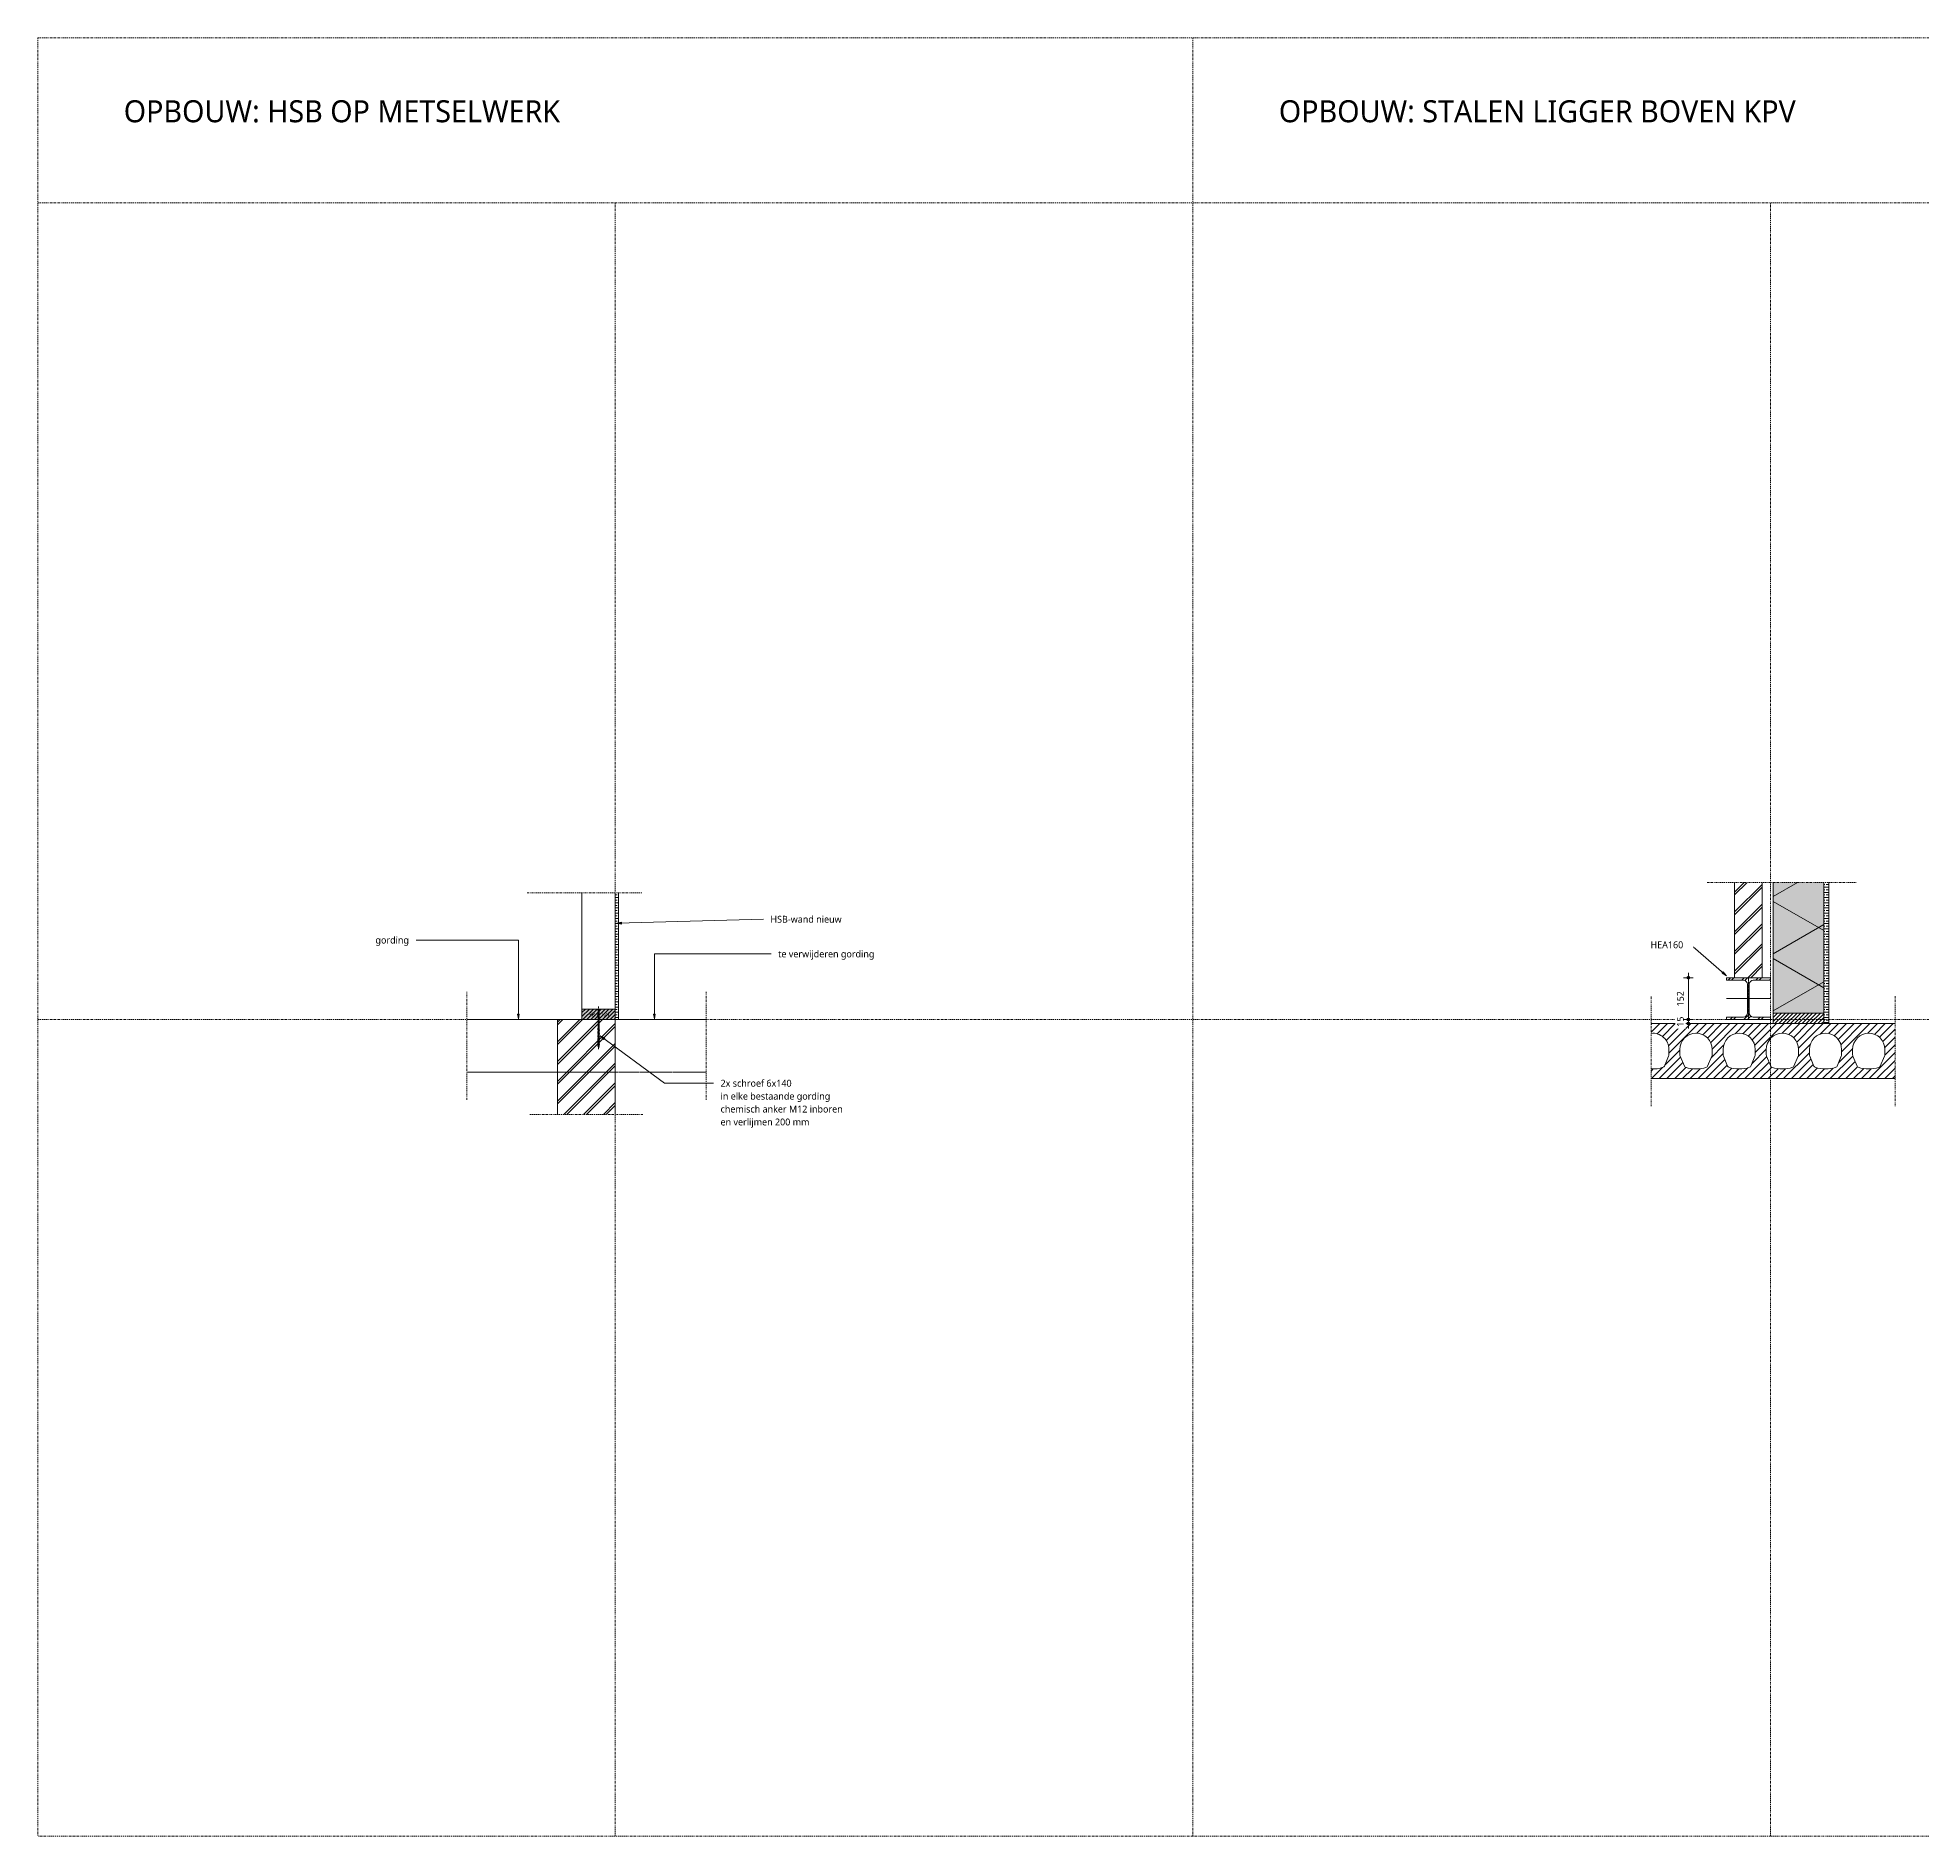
# Model space of a CAD drawing. Header units: millimetres. Extents: x -14163 to 55687, y -143 to 37302.
# Drawn here: x 1087 to 7939, y 7560 to 14100 of the extents above; entities that cross this region are included whole.
import ezdxf

# ---------------------------------------------------------------- set-up
doc = ezdxf.new("R2010")
doc.units = ezdxf.units.MM
for name, pattern in [('MV_center', [15, 6, -3, 3, -3]), ('MV_hartlijn_staal', [6.6, 5, -0.8, 0, -0.8]), ('MV_hidden', [3.75, 2.5, -1.25])]:
    doc.linetypes.add(name, pattern=pattern)
for name, color, linetype, lineweight in [('A-ANNO-DIMS', 211, 'Continuous', 13), ('A-ANNO-DIMS-10', 211, 'Continuous', 13), ('A-ANNO-NOTE', 131, 'Continuous', 18), ('A-DETL', 90, 'Continuous', 13), ('A-DETL-GENF', 92, 'Continuous', 18), ('A-DETL-IDEN', 3, 'Continuous', 18), ('A-DETL-MEDM', 33, 'Continuous', 18), ('G-ANNO-TEXT', 231, 'Continuous', 13)]:
    doc.layers.add(name, color=color, linetype=linetype, lineweight=lineweight)
doc.styles.add('Segoe UI', font='segoeui.ttf', dxfattribs={"height": 15})
doc.styles.add('Segoe UI_3', font='segoeui.ttf', dxfattribs={"height": 25})
doc.styles.add('Segoe UI_5', font='segoeui.ttf', dxfattribs={"height": 80})
doc.dimstyles.new('2_5_mm', dxfattribs={"dimscale": 304.8, "dimtxt": 26.184099, "dimasz": 0.032808, "dimexe": 0.059055, "dimexo": 0.0625, "dimgap": 0.029528, "dimtad": 1, "dimdec": 0, "dimzin": 0, "dimdsep": 46, "dimtxsty": 'Segoe UI_3', "dimblk1": 'DOTBLANK', "dimblk2": 'DOTBLANK', "dimsah": 1, "dimcen": 0.09, "dimdle": 0.059055, "dimazin": 0, "dimtfac": 1, "dimtdec": 4, "dimtix": 1, "dimtmove": 0, "dimatfit": 3, "dimfxl": 0.059055, "dimfxlon": 1, "dimtvp": 1, "dimtfill": 1, "dimtolj": 1, "dimtzin": 0, "dimarcsym": 2})
pattern_1 = [(0, (0, 0), (0, 18.952), []), (0, (0, 9.476), (0, 18.952), [9.476, -4.738])]
pattern_2 = [(45, (0, 0), (-35.92102, 35.92102), []), (45, (10.16, 0), (-35.92102, 35.92102), [])]

# ---------------------------------------------------------------- blocks, each defined once
blk = doc.blocks.new('28 Staalprofielen- IPE_HEA_HEB 2d - HEA160-V61-Details Constructie')
at = {"layer": 'A-DETL-GENF', "lineweight": 13}
h = blk.add_hatch(dxfattribs=at)
h.set_pattern_fill('FP_126', color=256, style=0, pattern_type=2)
h.set_pattern_definition([(45, (-7307.01, -10605.864), (-25.14472, 25.14472), []), (45, (-7307.01, -10567.764), (-25.14472, 25.14472), [])])
h.paths.add_polyline_path([(-46.6, -76), (80, -76), (80, -67), (18, -67), (14.1, -66.5), (10.5, -65), (7.4, -62.6), (5, -59.5), (3.5, -55.9), (3, -52), (3, 52), (3.5, 55.9), (5, 59.5), (7.4, 62.6), (10.5, 65), (14.1, 66.5), (18, 67), (80, 67), (80, 76), (-80, 76), (-80, 67), (-18, 67), (-14.1, 66.5), (-10.5, 65), (-7.4, 62.6), (-5, 59.5), (-3.5, 55.9), (-3, 52), (-3, -52), (-3.5, -55.9), (-5, -59.5), (-7.4, -62.6), (-10.5, -65), (-14.1, -66.5), (-18, -67), (-80, -67), (-80, -76)])
at = {"layer": 'A-DETL-GENF'}
for p, q in [((-50, 76), (-80, 76)), ((-80, 76), (-80, 67)), ((-50, 76), (-80, 76)), ((-80, 76), (-80, 67)), ((80, 76), (50, 76)), ((80, 76), (50, 76)), ((80, 67), (80, 76)), ((80, 76), (80, 67)), ((-80, 67), (-18, 67)), ((-80, 67), (-18, 67)), ((-80, 0), (80, 0)), ((-3, 52), (-3, -52)), ((-3, 52), (-3, -52)), ((3, -52), (3, 52)), ((3, 52), (3, -52)), ((18, 67), (80, 67)), ((80, 67), (18, 67)), ((-18, -67), (-80, -67)), ((-80, -67), (-80, -76)), ((-80, -76), (-80, -67)), ((-80, -67), (-18, -67)), ((80, -67), (18, -67)), ((80, -67), (18, -67)), ((80, -76), (80, -67)), ((80, -76), (80, -67)), ((-80, -76), (80, -76)), ((80, -76), (-80, -76))]:
    blk.add_line(p, q, dxfattribs=at)
at = {"layer": 'A-DETL-GENF', "linetype": 'MV_hartlijn_staal', "lineweight": 13}
blk.add_line((0, 76), (0, -76), dxfattribs=at)
at = {"layer": 'A-DETL-GENF'}
for centre, start, end in [((-18, 52), 0, 90), ((-18, 52), 360, 90), ((18, 52), 90, 180), ((18, 52), 90, 180), ((-18, -52), 270, 0), ((-18, -52), 270, 0), ((18, -52), 180, 270), ((18, -52), 180, 270)]:
    blk.add_arc(centre, 15, start, end, dxfattribs=at)
blk = doc.blocks.new('23 VBI kanaalplaat - KPV200-3537656-Details Constructie')
at = {"layer": 'A-DETL-GENF', "lineweight": 5}
h = blk.add_hatch(dxfattribs=at)
h.set_pattern_fill('FP_129', color=256, style=0, pattern_type=2)
h.set_pattern_definition([(45, (-6830.605, -10314.864), (-14.142136, 14.142136), [])])
h.paths.add_polyline_path([(129.7, 0), (1010.4, 0), (1010.4, 200), (122.4, 200), (122.4, 164.6), (129.7, 165), (136.6, 164.5), (144.1, 163), (151.4, 160.5), (158.3, 157.2), (164.6, 152.9), (170.4, 147.9), (175.4, 142.1), (179.7, 135.8), (183, 128.9), (185.5, 121.6), (187, 114.2), (187.5, 106.5), (187.5, 86.9), (187.2, 83.9), (186.3, 81.1), (171.2, 45.1), (170.5, 43.8), (169.5, 42.7), (168.3, 41.8), (167, 41.2), (154.5, 37.7), (141.9, 35.7), (129, 35), (122.4, 35.4), (122.4, 0)])
h.paths.add_polyline_path([(443, 35), (429.9, 35.7), (417.5, 37.7), (405, 41.2), (403.7, 41.8), (402.5, 42.7), (401.5, 43.8), (400.8, 45.1), (385.7, 81.1), (384.8, 83.9), (384.5, 86.9), (384.5, 106.5), (385, 114.2), (386.5, 121.6), (389, 128.9), (392.3, 135.8), (396.6, 142.1), (401.6, 147.9), (407.4, 152.9), (413.8, 157.2), (420.6, 160.5), (427.9, 163), (435.4, 164.5), (443, 165), (450.6, 164.5), (458.1, 163), (465.4, 160.5), (472.3, 157.2), (478.6, 152.9), (484.4, 147.9), (489.4, 142.1), (493.7, 135.8), (497, 128.9), (499.5, 121.6), (501, 114.2), (501.5, 106.5), (501.5, 86.9), (501.2, 83.9), (500.3, 81.1), (485.2, 45.1), (484.5, 43.8), (483.5, 42.7), (482.3, 41.8), (481, 41.2), (468.5, 37.7), (455.9, 35.7)])
h.paths.add_polyline_path([(600, 35), (587.1, 35.7), (574.5, 37.7), (562, 41.2), (560.7, 41.8), (559.5, 42.7), (558.5, 43.8), (557.8, 45.1), (542.7, 81.1), (541.8, 83.9), (541.5, 86.9), (541.5, 106.5), (542, 114.2), (543.5, 121.6), (546, 128.9), (549.3, 135.8), (553.6, 142.1), (558.6, 147.9), (564.4, 152.9), (570.8, 157.2), (577.6, 160.5), (584.9, 163), (592.4, 164.5), (600, 165), (607.6, 164.5), (615.1, 163), (622.4, 160.5), (629.3, 157.2), (635.6, 152.9), (641.4, 147.9), (646.4, 142.1), (650.7, 135.8), (654, 128.9), (656.5, 121.6), (658, 114.2), (658.5, 106.5), (658.5, 86.9), (658.2, 83.9), (657.3, 81.1), (642.2, 45.1), (641.5, 43.8), (640.5, 42.7), (639.3, 41.8), (638, 41.2), (625.5, 37.7), (612.9, 35.7)])
h.paths.add_polyline_path([(286, 35), (273.1, 35.7), (260.5, 37.7), (248, 41.2), (246.7, 41.8), (245.5, 42.7), (244.5, 43.8), (243.8, 45.1), (228.7, 81.1), (227.8, 83.9), (227.5, 86.9), (227.5, 106.5), (228, 114.2), (229.5, 121.6), (232, 128.9), (235.3, 135.8), (239.6, 142.1), (244.6, 147.9), (250.4, 152.9), (256.8, 157.2), (263.6, 160.5), (270.9, 163), (278.4, 164.5), (286, 165), (293.6, 164.5), (301.1, 163), (308.4, 160.5), (315.3, 157.2), (321.6, 152.9), (327.4, 147.9), (332.4, 142.1), (336.7, 135.8), (340, 128.9), (342.5, 121.6), (344, 114.2), (344.5, 106.5), (344.5, 86.9), (344.2, 83.9), (343.3, 81.1), (328.2, 45.1), (327.5, 43.8), (326.5, 42.7), (325.3, 41.8), (324, 41.2), (311.5, 37.7), (298.9, 35.7)])
h.paths.add_polyline_path([(757, 35), (744.1, 35.7), (731.5, 37.7), (719, 41.2), (717.7, 41.8), (716.5, 42.7), (715.5, 43.8), (714.8, 45.1), (699.7, 81.1), (698.8, 83.9), (698.5, 86.9), (698.5, 106.5), (699, 114.2), (700.5, 121.6), (703, 128.9), (706.3, 135.8), (710.6, 142.1), (715.6, 147.9), (721.4, 152.9), (727.8, 157.2), (734.6, 160.5), (741.9, 163), (749.4, 164.5), (757, 165), (764.6, 164.5), (772.1, 163), (779.4, 160.5), (786.3, 157.2), (792.6, 152.9), (798.4, 147.9), (803.4, 142.1), (807.7, 135.8), (811, 128.9), (813.5, 121.6), (815, 114.2), (815.5, 106.5), (815.5, 86.9), (815.2, 83.9), (814.3, 81.1), (799.2, 45.1), (798.5, 43.8), (797.5, 42.7), (796.3, 41.8), (795, 41.2), (782.5, 37.7), (769.9, 35.7)])
h.paths.add_polyline_path([(914, 35), (901.1, 35.7), (888.5, 37.7), (876, 41.2), (874.7, 41.8), (873.5, 42.7), (872.5, 43.8), (871.8, 45.1), (856.7, 81.1), (855.8, 83.9), (855.5, 86.9), (855.5, 106.5), (856, 114.2), (857.5, 121.6), (860, 128.9), (863.3, 135.8), (867.6, 142.1), (872.6, 147.9), (878.4, 152.9), (884.8, 157.2), (891.6, 160.5), (898.9, 163), (906.4, 164.5), (914, 165), (921.6, 164.5), (929.1, 163), (936.4, 160.5), (943.3, 157.2), (949.6, 152.9), (955.4, 147.9), (960.4, 142.1), (964.7, 135.8), (968, 128.9), (970.5, 121.6), (972, 114.2), (972.5, 106.5), (972.5, 86.9), (972.2, 83.9), (971.3, 81.1), (956.2, 45.1), (955.5, 43.8), (954.5, 42.7), (953.3, 41.8), (952, 41.2), (939.5, 37.7), (926.9, 35.7)])
at = {"layer": 'A-DETL-GENF'}
for p, q in [((1010.4, 200), (122.4, 200)), ((186.3, 81.1), (171.2, 45.1)), ((187.5, 106.5), (187.5, 86.9)), ((227.5, 86.9), (227.5, 106.5)), ((243.8, 45.1), (228.7, 81.1)), ((343.3, 81.1), (328.2, 45.1)), ((344.5, 106.5), (344.5, 86.9)), ((384.5, 86.9), (384.5, 106.5)), ((400.8, 45.1), (385.7, 81.1)), ((500.3, 81.1), (485.2, 45.1)), ((501.5, 106.5), (501.5, 86.9)), ((541.5, 86.9), (541.5, 106.5)), ((557.8, 45.1), (542.7, 81.1)), ((657.3, 81.1), (642.2, 45.1)), ((658.5, 106.5), (658.5, 86.9)), ((698.5, 86.9), (698.5, 106.5)), ((714.8, 45.1), (699.7, 81.1)), ((814.3, 81.1), (799.2, 45.1)), ((815.5, 106.5), (815.5, 86.9)), ((855.5, 86.9), (855.5, 106.5)), ((871.8, 45.1), (856.7, 81.1)), ((971.3, 81.1), (956.2, 45.1)), ((972.5, 106.5), (972.5, 86.9)), ((122.4, 0), (1010.4, 0))]:
    blk.add_line(p, q, dxfattribs=at)
for centre, radius, start, end in [((129, 106.5), 58.5, 0, 96.47899), ((286, 106.5), 58.5, 0, 180), ((443, 106.5), 58.5, 0, 180), ((600, 106.5), 58.5, 0, 180), ((757, 106.5), 58.5, 0, 180), ((914, 106.5), 58.5, 0, 180), ((172.5, 86.9), 15, 337.2259, 360), ((242.5, 86.9), 15, 180, 202.7741), ((329.5, 86.9), 15, 337.2259, 360), ((399.5, 86.9), 15, 180, 202.7741), ((486.5, 86.9), 15, 337.2259, 360), ((556.5, 86.9), 15, 180, 202.7741), ((643.5, 86.9), 15, 337.2259, 0), ((713.5, 86.9), 15, 180, 202.7741), ((800.5, 86.9), 15, 337.2259, 0), ((870.5, 86.9), 15, 180, 202.7741), ((957.5, 86.9), 15, 337.2259, 0), ((129, 155.3), 120.3, 266.85171, 288.41044), ((164.8, 47.8), 7, 288.41044, 337.2259), ((250.2, 47.8), 7, 202.7741, 251.58956), ((286, 155.3), 120.3, 251.58956, 288.41044), ((321.8, 47.8), 7, 288.41044, 337.2259), ((407.2, 47.8), 7, 202.7741, 251.58956), ((443, 155.3), 120.3, 251.58956, 288.41044), ((478.8, 47.8), 7, 288.41044, 337.2259), ((564.2, 47.8), 7, 202.7741, 251.58956), ((600, 155.3), 120.3, 251.58956, 288.41044), ((635.8, 47.8), 7, 288.41044, 337.2259), ((721.2, 47.8), 7, 202.7741, 251.58956), ((757, 155.3), 120.3, 251.58956, 288.41044), ((792.8, 47.8), 7, 288.41044, 337.2259), ((878.2, 47.8), 7, 202.7741, 251.58956), ((914, 155.3), 120.3, 251.58956, 288.41044), ((949.8, 47.8), 7, 288.41044, 337.2259)]:
    blk.add_arc(centre, radius, start, end, dxfattribs=at)
blk = doc.blocks.new('42 isolatie - Type 1-3789274-Details Constructie')
at = {"layer": 'A-DETL-GENF'}
blk.add_hatch(color=256, dxfattribs=at).paths.add_polyline_path([(0.3, -184.8), (475.3, -184.8), (475.3, -0.8), (0.3, -0.8), (0.3, -164.4)])
at = {"layer": 'A-DETL-GENF', "lineweight": 13}
h = blk.add_hatch(dxfattribs=at)
h.set_pattern_fill('FP_118', color=256, style=0, pattern_type=2)
h.set_pattern_definition([(300, (-2126.39, -181.76), (-155.885, -90), []), (240, (-2126.39, -181.76), (-155.885, 90), [])])
h.paths.add_polyline_path([(0.3, -184.8), (475.3, -184.8), (475.3, -0.8), (0.3, -0.8), (0.3, -164.4)])
at = {"layer": 'A-DETL-GENF'}
for p, q in [((475.3, -0.8), (0.3, -0.8)), ((0.3, -0.8), (0.3, -184.8)), ((475.3, -0.8), (0.3, -0.8)), ((0.3, -0.8), (0.3, -184.8)), ((0.3, -184.8), (475.3, -184.8)), ((0.3, -184.8), (475.3, -184.8))]:
    blk.add_line(p, q, dxfattribs=at)
blk = doc.blocks.new('NLRS_00_DI_maskeer - Type 1-4234823-Details Constructie')
at = {"layer": 'A-DETL-GENF', "linetype": 'MV_center'}
blk.add_line((-100, 0), (442, 0), dxfattribs=at)
blk = doc.blocks.new('NLRS_00_DI_maskeer - Type 1-4234382-Details Constructie')
at = {"layer": 'A-DETL-GENF', "linetype": 'MV_center'}
blk.add_line((300, 0), (-100, 0), dxfattribs=at)
blk = doc.blocks.new('NLRS_00_DI_maskeer - Type 1-4234381-Details Constructie')
at = {"layer": 'A-DETL-GENF', "linetype": 'MV_center'}
blk.add_line((-100, 0), (300, 0), dxfattribs=at)
blk = doc.blocks.new('NLRS_00_DI_maskeer - Type 1-4234708-Details Constructie')
at = {"layer": 'A-DETL-GENF', "linetype": 'MV_center'}
blk.add_line((310, 0), (-100, 0), dxfattribs=at)
blk = doc.blocks.new('00 hout_rechthoekig_sls - SLS 38x121-3138879-Details Constructie')
at = {"layer": 'A-DETL-GENF', "lineweight": 13}
blk.add_hatch(color=256, dxfattribs=at).paths.add_polyline_path([(121, -38), (121, 0), (0, 0), (0, -38)])
at = {"layer": 'A-DETL-MEDM', "lineweight": 13}
h = blk.add_hatch(dxfattribs=at)
h.set_pattern_fill('FP_136', color=256, style=0, pattern_type=2)
h.set_pattern_definition([(45, (-3066.009, -10567.864), (-7.071068, 7.071068), [])])
h.paths.add_polyline_path([(121, -38), (121, 0), (0, 0), (0, -38)])
at = {"layer": 'A-DETL-MEDM'}
for p, q in [((0, 0), (121, 0)), ((0, -38), (0, 0)), ((121, 0), (121, -38)), ((121, 0), (121, -38)), ((121, 0), (121, -38)), ((121, -38), (0, -38)), ((121, -38), (0, -38))]:
    blk.add_line(p, q, dxfattribs=at)
blk = doc.blocks.new('NLRS_00_DI_maskeer - Type 1-4234826-Details Constructie')
at = {"layer": 'A-DETL-GENF', "linetype": 'MV_center'}
blk.add_line((291.9, 0), (-100, 0), dxfattribs=at)
blk = doc.blocks.new('NLRS_00_DI_maskeer - Type 1-4234827-Details Constructie')
at = {"layer": 'A-DETL-GENF', "linetype": 'MV_center'}
blk.add_line((-100, 0), (291.9, 0), dxfattribs=at)
blk = doc.blocks.new('NLRS_00_DI_maskeer - Type 1-4234828-Details Constructie')
at = {"layer": 'A-DETL-GENF', "linetype": 'MV_center'}
blk.add_line((-100, 0), (320, 0), dxfattribs=at)
blk = doc.blocks.new('28 schroeven 2D - Verzonken schroef 6_0x140mm-3218139-Details Constructie')
at = {"layer": 'A-DETL-GENF', "lineweight": 5}
for p, q in [((-5.4, 0), (5.4, 0)), ((-2.5, -2.4), (-5.4, 0)), ((5.4, 0), (2.5, -2.4)), ((-5, -0.3), (5, -0.3)), ((-2, -4), (2, -3.3)), ((-2, -3.6), (-2, -135)), ((2, -135), (2, -3.6)), ((3, -69.2), (-3, -70.6)), ((-3, -70.6), (-2.3, -70)), ((3, -71.5), (-3, -72.9)), ((-3, -72.9), (-2.3, -72.2)), ((3, -73.7), (-3, -75.1)), ((-3, -75.1), (-2.3, -74.4)), ((3, -75.9), (-3, -77.3)), ((-3, -77.3), (-2.3, -76.6)), ((3, -78.1), (-3, -79.5)), ((-3, -79.5), (-2.3, -78.9)), ((3, -80.3), (-3, -81.7)), ((-3, -81.7), (-2.3, -81.1)), ((3, -82.5), (-3, -83.9)), ((-3, -83.9), (-2.3, -83.3)), ((3, -84.8), (-3, -86.1)), ((-3, -86.1), (-2.3, -85.5)), ((3, -87), (-3, -88.4)), ((-3, -88.4), (-2.3, -87.7)), ((3, -89.2), (-3, -90.6)), ((-3, -90.6), (-2.3, -89.9)), ((3, -91.4), (-3, -92.8)), ((-3, -92.8), (-2.3, -92.2)), ((3, -93.6), (-3, -95)), ((-3, -95), (-2.3, -94.4)), ((3, -95.8), (-3, -97.2)), ((-3, -97.2), (-2.3, -96.6)), ((3, -98), (-3, -99.4)), ((-3, -99.4), (-2.3, -98.8)), ((3, -100.3), (-3, -101.7)), ((-3, -101.7), (-2.3, -101)), ((3, -102.5), (-3, -103.9)), ((-3, -103.9), (-2.3, -103.2)), ((3, -104.7), (-3, -106.1)), ((-3, -106.1), (-2.3, -105.5)), ((3, -106.9), (-3, -108.3)), ((-3, -108.3), (-2.3, -107.7)), ((3, -109.1), (-3, -110.5)), ((-3, -110.5), (-2.3, -109.9)), ((3, -111.3), (-3, -112.7)), ((-3, -112.7), (-2.3, -112.1)), ((3, -113.6), (-3, -115)), ((-3, -115), (-2.3, -114.3)), ((3, -115.8), (-3, -117.2)), ((-3, -117.2), (-2.3, -116.5)), ((3, -118), (-3, -119.4)), ((-3, -119.4), (-2.3, -118.7)), ((3, -120.2), (-3, -121.6)), ((-3, -121.6), (-2.3, -121)), ((3, -122.4), (-3, -123.8)), ((-3, -123.8), (-2.3, -123.2)), ((3, -124.6), (-3, -126)), ((-3, -126), (-2.3, -125.4)), ((3, -126.9), (-3, -128.2)), ((-3, -128.2), (-2.3, -127.6)), ((3, -129.1), (-3, -130.5)), ((-3, -130.5), (-2.3, -129.8)), ((3, -131.3), (-3, -132.7)), ((-3, -132.7), (-2.3, -132)), ((3, -133.5), (-3, -134.9)), ((-3, -134.9), (-2.3, -134.3)), ((2.3, -135.6), (-2.3, -136.7)), ((-2.3, -136.7), (-1.5, -136)), ((-2, -135), (0, -140)), ((0, -140), (2, -135)), ((1.5, -136.2), (2.3, -135.6)), ((2.3, -69.9), (3, -69.2)), ((2.3, -72.1), (3, -71.5)), ((2.3, -74.3), (3, -73.7)), ((2.3, -76.5), (3, -75.9)), ((2.3, -78.7), (3, -78.1)), ((2.3, -81), (3, -80.3)), ((2.3, -83.2), (3, -82.5)), ((2.3, -85.4), (3, -84.8)), ((2.3, -87.6), (3, -87)), ((2.3, -89.8), (3, -89.2)), ((2.3, -92), (3, -91.4)), ((2.3, -94.3), (3, -93.6)), ((2.3, -96.5), (3, -95.8)), ((2.3, -98.7), (3, -98)), ((2.3, -100.9), (3, -100.3)), ((2.3, -103.1), (3, -102.5)), ((2.3, -105.3), (3, -104.7)), ((2.3, -107.5), (3, -106.9)), ((2.3, -109.8), (3, -109.1)), ((2.3, -112), (3, -111.3)), ((2.3, -114.2), (3, -113.6)), ((2.3, -116.4), (3, -115.8)), ((2.3, -118.6), (3, -118)), ((2.3, -120.8), (3, -120.2)), ((2.3, -123.1), (3, -122.4)), ((2.3, -125.3), (3, -124.6)), ((2.3, -127.5), (3, -126.9)), ((2.3, -129.7), (3, -129.1)), ((2.3, -131.9), (3, -131.3)), ((2.3, -134.1), (3, -133.5)), ((1.5, -138), (-1.5, -138.7)), ((-1.5, -138.7), (-0.8, -138.1)), ((0.8, -138.6), (1.5, -138))]:
    blk.add_line(p, q, dxfattribs=at)
at = {"layer": 'A-DETL-GENF'}
for p, q in [((-2, -3.6), (-2, 0)), ((2, -3.6), (2, 0))]:
    blk.add_line(p, q, dxfattribs=at)
at = {"layer": 'A-DETL-GENF', "linetype": 'MV_hartlijn_staal', "lineweight": 13}
blk.add_line((0, 9.1), (0, -145.9), dxfattribs=at)
at = {"layer": 'A-DETL-GENF', "lineweight": 5}
for centre, start, end in [((-3.5, -3.6), 360, 50), ((3.5, -3.6), 130, 180)]:
    blk.add_arc(centre, 1.5, start, end, dxfattribs=at)
for points in [[(-3, -70.6), (-2.2, -71), (2.3, -69.9)], [(-3, -72.9), (-2.2, -73.2), (2.3, -72.1)], [(-3, -75.1), (-2.2, -75.4), (2.3, -74.3)], [(-3, -77.3), (-2.2, -77.6), (2.3, -76.5)], [(-3, -79.5), (-2.2, -79.8), (2.3, -78.7)], [(-3, -81.7), (-2.2, -82.1), (2.3, -81)], [(-3, -83.9), (-2.2, -84.3), (2.3, -83.2)], [(-3, -86.1), (-2.2, -86.5), (2.3, -85.4)], [(-3, -88.4), (-2.2, -88.7), (2.3, -87.6)], [(-3, -90.6), (-2.2, -90.9), (2.3, -89.8)], [(-3, -92.8), (-2.2, -93.1), (2.3, -92)], [(-3, -95), (-2.2, -95.4), (2.3, -94.3)], [(-3, -97.2), (-2.2, -97.6), (2.3, -96.5)], [(-3, -99.4), (-2.2, -99.8), (2.3, -98.7)], [(-3, -101.7), (-2.2, -102), (2.3, -100.9)], [(-3, -103.9), (-2.2, -104.2), (2.3, -103.1)], [(-3, -106.1), (-2.2, -106.4), (2.3, -105.3)], [(-3, -108.3), (-2.2, -108.7), (2.3, -107.5)], [(-3, -110.5), (-2.2, -110.9), (2.3, -109.8)], [(-3, -112.7), (-2.2, -113.1), (2.3, -112)], [(-3, -115), (-2.2, -115.3), (2.3, -114.2)], [(-3, -117.2), (-2.2, -117.5), (2.3, -116.4)], [(-3, -119.4), (-2.2, -119.7), (2.3, -118.6)], [(-3, -121.6), (-2.2, -121.9), (2.3, -120.8)], [(-3, -123.8), (-2.2, -124.2), (2.3, -123.1)], [(-3, -126), (-2.2, -126.4), (2.3, -125.3)], [(-3, -128.2), (-2.2, -128.6), (2.3, -127.5)], [(-3, -130.5), (-2.2, -130.8), (2.3, -129.7)], [(-3, -132.7), (-2.2, -133), (2.3, -131.9)], [(-3, -134.9), (-2.2, -135.2), (2.3, -134.1)], [(-2.3, -70), (2.7, -68.9), (3, -69.2)], [(-2.3, -72.2), (2.7, -71.1), (3, -71.5)], [(-2.3, -74.4), (2.7, -73.3), (3, -73.7)], [(-2.3, -76.6), (2.7, -75.6), (3, -75.9)], [(-2.3, -78.9), (2.7, -77.8), (3, -78.1)], [(-2.3, -81.1), (2.7, -80), (3, -80.3)], [(-2.3, -83.3), (2.7, -82.2), (3, -82.5)], [(-2.3, -85.5), (2.7, -84.4), (3, -84.8)], [(-2.3, -87.7), (2.7, -86.6), (3, -87)], [(-2.3, -89.9), (2.7, -88.8), (3, -89.2)], [(-2.3, -92.2), (2.7, -91.1), (3, -91.4)], [(-2.3, -94.4), (2.7, -93.3), (3, -93.6)], [(-2.3, -96.6), (2.7, -95.5), (3, -95.8)], [(-2.3, -98.8), (2.7, -97.7), (3, -98)], [(-2.3, -101), (2.7, -99.9), (3, -100.3)], [(-2.3, -103.2), (2.7, -102.1), (3, -102.5)], [(-2.3, -105.5), (2.7, -104.4), (3, -104.7)], [(-2.3, -107.7), (2.7, -106.6), (3, -106.9)], [(-2.3, -109.9), (2.7, -108.8), (3, -109.1)], [(-2.3, -112.1), (2.7, -111), (3, -111.3)], [(-2.3, -114.3), (2.7, -113.2), (3, -113.6)], [(-2.3, -116.5), (2.7, -115.4), (3, -115.8)], [(-2.3, -118.7), (2.7, -117.7), (3, -118)], [(-2.3, -121), (2.7, -119.9), (3, -120.2)], [(-2.3, -123.2), (2.7, -122.1), (3, -122.4)], [(-2.3, -125.4), (2.7, -124.3), (3, -124.6)], [(-2.3, -127.6), (2.7, -126.5), (3, -126.9)], [(-2.3, -129.8), (2.7, -128.7), (3, -129.1)], [(-2.3, -132), (2.7, -130.9), (3, -131.3)], [(-2.3, -134.3), (2.7, -133.2), (3, -133.5)], [(-2.3, -136.7), (-1.7, -136.9), (1.5, -136.2)], [(-1.5, -136), (2, -135.4), (2.3, -135.6)], [(-1.5, -138.7), (-1.2, -138.9), (0.8, -138.6)], [(-0.8, -138.1), (1.4, -137.8), (1.5, -138)]]:
    blk.add_open_spline(points, degree=2, dxfattribs=at)
blk = doc.blocks.new('DIMBLOCK29-Details Constructie')
at = {"layer": 'A-ANNO-DIMS-10'}
for p, q in [((7088.8, 10529.9), (7070.8, 10529.9)), ((7088.8, 10514.9), (7070.8, 10514.9)), ((7088.8, 10496.9), (7088.8, 10529.9)), ((7088.8, 10529.9), (7106.8, 10529.9)), ((7088.8, 10514.9), (7106.8, 10514.9))]:
    blk.add_line(p, q, dxfattribs=at)
for centre in [(7088.8, 10529.9), (7088.8, 10514.9)]:
    blk.add_circle(centre, 5, dxfattribs=at)
at = {"layer": 'A-ANNO-DIMS-10', "color": 0, "insert": (7047.2, 10503.3), "char_height": 25, "width": 45.703, "attachment_point": 1, "rotation": 90, "line_spacing_factor": 1.142579, "style": 'Segoe UI_3', "bg_fill": 3, "box_fill_scale": 1.25, "bg_fill_color": 9, "bg_fill_true_color": 13158600, "bg_fill_transparency": 0}
blk.add_mtext('15', dxfattribs=at)
blk = doc.blocks.new('_DotBlank')
at = {"color": 0, "linetype": 'ByBlock', "lineweight": -2}
blk.add_line((-0.5, 0), (-1, 0), dxfattribs=at)
blk.add_circle((0, 0), 0.5, dxfattribs=at)
blk = doc.blocks.new('DIMBLOCK30-Details Constructie')
at = {"layer": 'A-ANNO-DIMS-10'}
for p, q in [((7088.8, 10529.9), (7088.8, 10699.9)), ((7088.8, 10681.9), (7070.8, 10681.9)), ((7088.8, 10681.9), (7106.8, 10681.9)), ((7088.8, 10529.9), (7070.8, 10529.9)), ((7088.8, 10529.9), (7106.8, 10529.9))]:
    blk.add_line(p, q, dxfattribs=at)
for centre in [(7088.8, 10681.9), (7088.8, 10529.9)]:
    blk.add_circle(centre, 5, dxfattribs=at)
at = {"layer": 'A-ANNO-DIMS-10', "color": 0, "insert": (7047.2, 10577.3), "char_height": 25, "width": 68.555, "attachment_point": 1, "rotation": 90, "line_spacing_factor": 1.142579, "style": 'Segoe UI_3', "bg_fill": 3, "box_fill_scale": 1.25, "bg_fill_color": 9, "bg_fill_true_color": 13158600, "bg_fill_transparency": 0}
blk.add_mtext('152', dxfattribs=at)

msp = doc.modelspace()

# ---------------------------------------------------------------- hatches: boundary and pattern name
at = {"layer": 'A-DETL-GENF', "lineweight": 13}
h = msp.add_hatch(dxfattribs=at)
h.set_pattern_fill('FP_128', color=250, style=0, pattern_type=2)
h.set_pattern_definition(pattern_1)
h.paths.add_polyline_path([(3199, 10529.9), (3199, 10989.9), (3187, 10989.9), (3187, 10529.9)])
h = msp.add_hatch(dxfattribs=at)
h.set_pattern_fill('FP_125', color=254, style=0, pattern_type=2)
h.set_pattern_definition(pattern_2)
h.paths.add_polyline_path([(7257, 10681.9), (7357, 10681.9), (7357, 11027.9), (7257, 11027.9), (7257, 10856.1)])
h = msp.add_hatch(dxfattribs=at)
h.set_pattern_fill('FP_128', color=250, style=0, pattern_type=2)
h.set_pattern_definition(pattern_1)
h.paths.add_polyline_path([(7581, 10514.9), (7599, 10514.9), (7599, 11027.9), (7581, 11027.9), (7581, 10534.3)])
h = msp.add_hatch(dxfattribs=at)
h.set_pattern_fill('FP_127', color=250, style=0, pattern_type=2)
h.set_pattern_definition([(45, (0, 0), (-7.071068, 7.071068), [])])
h.paths.add_polyline_path([(7581, 10514.9), (7581, 10552.9), (7397, 10552.9), (7397, 10514.9), (7560.7, 10514.9)])
h = msp.add_hatch(dxfattribs=at)
h.set_pattern_fill('FP_125', color=254, style=0, pattern_type=2)
h.set_pattern_definition(pattern_2)
h.paths.add_polyline_path([(2977, 10184.4), (3187, 10184.4), (3187, 10529.9), (2977, 10529.9)])
at = {"layer": 'A-DETL-IDEN'}
msp.add_hatch(color=256, dxfattribs=at).paths.add_polyline_path([(7227, 10689.1), (7215.5, 10703.3), (7211.4, 10698.5)])
at = {"layer": 'G-ANNO-TEXT'}
for points in [[(3192.3, 10879.8), (3210.3, 10877.1), (3210.2, 10883.4)], [(2834.8, 10531.8), (2838, 10549.8), (2831.6, 10549.8)], [(3329.2, 10531.8), (3332.4, 10549.8), (3326.1, 10549.8)], [(3132.2, 10470.9), (3144.8, 10457.7), (3148.6, 10462.8)]]:
    msp.add_hatch(color=7, dxfattribs=at).paths.add_polyline_path(points)

# ---------------------------------------------------------------- linework, layer by layer
at = {"layer": 'A-DETL', "linetype": 'MV_center', "lineweight": 18}
for p, q in [((1087, 14099.9), (1087, 7559.9)), ((1087, 14099.9), (5287, 14099.9)), ((5287, 14099.9), (5287, 7559.9)), ((5287, 14099.9), (5287, 7559.9)), ((5287, 14099.9), (9487, 14099.9)), ((1087, 13499.9), (5287, 13499.9)), ((3187, 7559.9), (3187, 13499.9)), ((5287, 13499.9), (9487, 13499.9)), ((7387, 7559.9), (7387, 13499.9)), ((1087, 10529.9), (5287, 10529.9)), ((5287, 10529.9), (9487, 10529.9)), ((5287, 7559.9), (1087, 7559.9)), ((9487, 7559.9), (5287, 7559.9))]:
    msp.add_line(p, q, dxfattribs=at)
at = {"layer": 'A-DETL', "lineweight": 18}
for p, q in [((3066, 10568.6), (3066, 10989.9)), ((3187, 10989.9), (3187, 10567.9)), ((3187, 10568.6), (3187, 10989.9)), ((3199, 10529.9), (3199, 10989.9)), ((7257, 11027.9), (7257, 10681.9)), ((7357, 10681.9), (7357, 11027.9)), ((7599, 10514.9), (7599, 11027.9)), ((7257, 10681.9), (7357, 10681.9)), ((7397, 10552.9), (7397, 10514.9)), ((7581, 10552.9), (7581, 10514.9)), ((3187, 10529.9), (2647, 10529.9)), ((3066, 10529.9), (2977, 10529.9)), ((2977, 10529.9), (2977, 10184.4)), ((3187, 10529.9), (3199, 10529.9)), ((3187, 10184.4), (3187, 10529.9)), ((3187, 10338), (2647, 10338))]:
    msp.add_line(p, q, dxfattribs=at)
at = {"layer": 'A-DETL', "linetype": 'MV_hidden', "lineweight": 18}
for p, q in [((3187, 10529.9), (3517, 10529.9)), ((3187, 10338), (3517, 10338))]:
    msp.add_line(p, q, dxfattribs=at)
at = {"layer": 'A-DETL-IDEN'}
for p, q in [((7096.2, 10803.1), (7075, 10803.1)), ((7215.5, 10703.3), (7211.4, 10698.5)), ((7211.4, 10698.5), (7227, 10689.1)), ((7227, 10689.1), (7215.5, 10703.3))]:
    msp.add_line(p, q, dxfattribs=at)
at = {"layer": 'G-ANNO-TEXT', "color": 250}
for p, q in [((3192.3, 10879.8), (3726.4, 10894.4)), ((3210.2, 10883.4), (3192.3, 10879.8)), ((3192.3, 10879.8), (3210.3, 10877.1)), ((3210.3, 10877.1), (3210.2, 10883.4)), ((2463.2, 10818.7), (2462.6, 10818.7)), ((2834.8, 10818.7), (2463.2, 10818.7)), ((2834.8, 10531.8), (2834.8, 10818.7)), ((3329.2, 10768.3), (3754.4, 10768.3)), ((3329.2, 10531.8), (3329.2, 10768.3)), ((2838, 10549.8), (2831.6, 10549.8)), ((2831.6, 10549.8), (2834.8, 10531.8)), ((2834.8, 10531.8), (2838, 10549.8)), ((3332.4, 10549.8), (3326.1, 10549.8)), ((3326.1, 10549.8), (3329.2, 10531.8)), ((3329.2, 10531.8), (3332.4, 10549.8)), ((3132.2, 10470.9), (3144.8, 10457.7)), ((3148.6, 10462.8), (3132.2, 10470.9)), ((3132.2, 10470.9), (3366, 10298.1)), ((3144.8, 10457.7), (3148.6, 10462.8)), ((3366, 10298.1), (3544.8, 10298.1))]:
    msp.add_line(p, q, dxfattribs=at)

# ---------------------------------------------------------------- block references
at = {"layer": 'A-DETL-GENF', "linetype": 'MV_center'}
for name, p in [('NLRS_00_DI_maskeer - Type 1-4234828-Details Constructie', (2967, 10989.9)), ('NLRS_00_DI_maskeer - Type 1-4234823-Details Constructie', (7257, 11027.9)), ('NLRS_00_DI_maskeer - Type 1-4234708-Details Constructie', (2977, 10184.4))]:
    msp.add_blockref(name, p, dxfattribs=at)
at = {"layer": 'A-DETL-GENF', "rotation": 89.99999999999989}
msp.add_blockref('42 isolatie - Type 1-3789274-Details Constructie', (7396.2, 10552.6), dxfattribs=at)
at = {"layer": 'A-DETL-GENF', "linetype": 'MV_center'}
for name, p, rotation in [('NLRS_00_DI_maskeer - Type 1-4234826-Details Constructie', (2647, 10529.9), 269.9999999999998), ('NLRS_00_DI_maskeer - Type 1-4234827-Details Constructie', (3517, 10529.9), 270.0000000000002), ('NLRS_00_DI_maskeer - Type 1-4234382-Details Constructie', (6953, 10514.9), 269.9999999999999), ('NLRS_00_DI_maskeer - Type 1-4234381-Details Constructie', (7841, 10514.9), 270.0000000000001)]:
    msp.add_blockref(name, p, dxfattribs=dict(at, rotation=rotation))
at = {"layer": 'A-DETL-GENF'}
for name, p in [('28 Staalprofielen- IPE_HEA_HEB 2d - HEA160-V61-Details Constructie', (7307, 10605.9)), ('28 schroeven 2D - Verzonken schroef 6_0x140mm-3218139-Details Constructie', (3126.5, 10567.9)), ('23 VBI kanaalplaat - KPV200-3537656-Details Constructie', (6830.6, 10314.9))]:
    msp.add_blockref(name, p, dxfattribs=at)
at = {"layer": 'A-DETL-MEDM', "lineweight": 13}
msp.add_blockref('00 hout_rechthoekig_sls - SLS 38x121-3138879-Details Constructie', (3066, 10567.9), dxfattribs=at)

# ---------------------------------------------------------------- texts
at = {"layer": 'A-ANNO-NOTE', "lineweight": 13, "insert": (3090.4, 10555.8), "char_height": 15, "width": 94.599, "attachment_point": 1, "style": 'Segoe UI'}
msp.add_mtext('38 x 121', dxfattribs=at)
at = {"layer": 'G-ANNO-TEXT', "color": 7, "attachment_point": 1}
for s, insert, char_height, width, style in [('OPBOUW: HSB OP METSELWERK', (1399.8, 13872.3), 80, 2008.227, 'Segoe UI_5'), ('OPBOUW: STALEN LIGGER BOVEN KPV', (5599.8, 13872.3), 80, 2380.21, 'Segoe UI_5'), ('HSB-wand nieuw', (3751.4, 10906.9), 25, 318.27, 'Segoe UI_3'), ('gording', (2315.2, 10831.2), 25, 148.312, 'Segoe UI_3'), ('te verwijderen gording', (3779.4, 10780.8), 25, 425.696, 'Segoe UI_3'), ('2x schroef 6x140', (3569.8, 10310.6), 25, 315.063, 'Segoe UI_3'), ('chemisch anker M12 inboren ', (3569.8, 10216.7), 25, 555.569, 'Segoe UI_3'), ('in elke bestaande gording', (3569.8, 10263.6), 25, 489.029, 'Segoe UI_3'), ('en verlijmen 200 mm ', (3569.8, 10169.7), 25, 409.662, 'Segoe UI_3')]:
    msp.add_mtext(s, dxfattribs=dict(at, insert=insert, char_height=char_height, width=width, style=style))

# ---------------------------------------------------------------- next in the draw order: dimensions: what is measured, and where the dimension line sits
at = {"layer": 'A-ANNO-DIMS'}
dim = msp.add_linear_dim(base=(7088.8, 10529.9), p1=(7070.8, 10514.9), p2=(7106.8, 10529.9), angle=90, dimstyle='2_5_mm', override={"dimpost": '<>', "dimfxl": 39}, dxfattribs=at)
dim.commit()
dim.dimension.update_dxf_attribs({"geometry": 'DIMBLOCK29-Details Constructie', "text_midpoint": (7066.8, 10522.4)})

# ---------------------------------------------------------------- next in the draw order: dimensions: what is measured, and where the dimension line sits
dim = msp.add_linear_dim(base=(7088.8, 10681.9), p1=(7106.8, 10529.9), p2=(7106.8, 10681.9), angle=90, dimstyle='2_5_mm', override={"dimpost": '<>', "dimfxl": 152}, dxfattribs=at)
dim.commit()
dim.dimension.update_dxf_attribs({"geometry": 'DIMBLOCK30-Details Constructie', "text_midpoint": (7066.8, 10605.9)})

# ---------------------------------------------------------------- next in the draw order: linework, layer by layer
at = {"layer": 'A-DETL-IDEN'}
msp.add_line((7227, 10689.1), (7096.2, 10803.1), dxfattribs=at)

# ---------------------------------------------------------------- next in the draw order: texts
at = {"layer": 'A-DETL-IDEN', "lineweight": 13, "insert": (6951.3, 10813.9), "char_height": 25, "width": 149.114, "attachment_point": 1, "style": 'Segoe UI_3', "bg_fill": 3, "box_fill_scale": 1.25, "bg_fill_color": 9, "bg_fill_true_color": 13158600, "bg_fill_transparency": 0}
msp.add_mtext('HEA160', dxfattribs=at)

doc.saveas('drawing.dxf')
